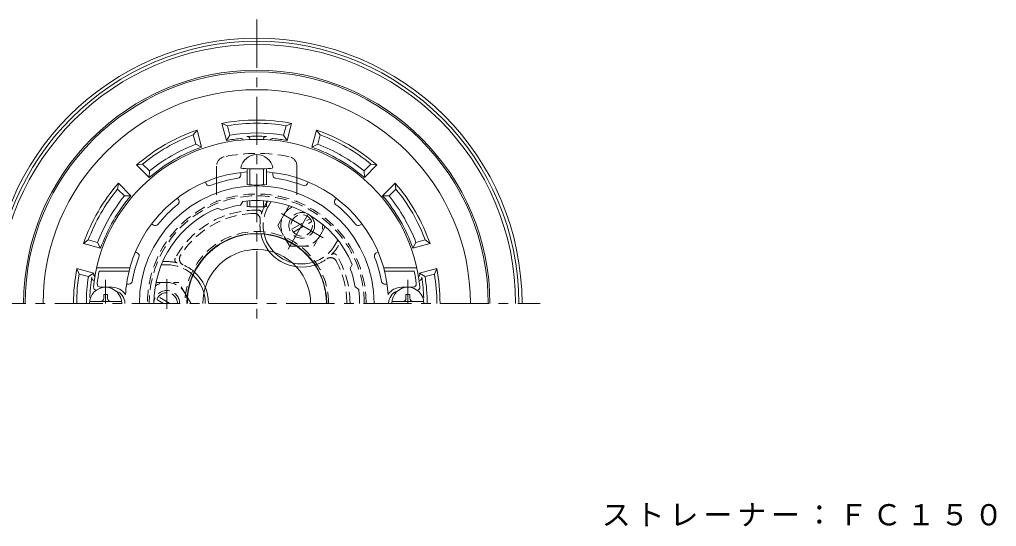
# Model space of a CAD drawing. Units: millimetres, scale not verified. Extents: x -277 to 216, y -346 to 398.
# Drawn here: x -114.8 to 189, y 240.1 to 397.8 of the extents above; entities that cross this region are included whole.
import ezdxf

# ---------------------------------------------------------------- set-up
doc = ezdxf.new("R2010")
doc.units = ezdxf.units.MM
doc.header["$LTSCALE"] = 3
for name, pattern in [('CHAIN1', [8, 5, -1, 1, -1]), ('DASHED1', [1.8, 1.2, -0.6]), ('DOUBLE_CHAIN1', [8.8, 5, -1, 0.6, -0.6, 0.6, -1])]:
    doc.linetypes.add(name, pattern=pattern)
for name, color, linetype, lineweight in [('0-0_通り芯', 3, 'Continuous', 9), ('0-1_ピット', 2, 'Continuous', 9), ('0-2_本体（蓋）', 6, 'Continuous', 5), ('0-5_文字', 7, 'Continuous', 9), ('0-6', 2, 'DOUBLE_CHAIN1', 9)]:
    doc.layers.add(name, color=color, linetype=linetype, lineweight=lineweight)
doc.styles.add('ＭＳ ゴシック', font='')
doc.styles.get('ＭＳ ゴシック').set_extended_font_data('MS Gothic')

msp = doc.modelspace()

# ---------------------------------------------------------------- linework, layer by layer
at = {"layer": '0-0_通り芯', "linetype": 'CHAIN1'}
for p, q in [((-41.038, 397.758), (-41.038, 303.843)), ((-127.864, 309.5), (47.088, 309.5))]:
    msp.add_line(p, q, dxfattribs=at)
at = {"layer": '0-0_通り芯'}
for radius, start, end in [(82.5, 0.00015, 180), (81.5, 0.00015, 180), (80.5, 0, 180), (21.65, 102.59111, 180), (21.65, 11.61005, 103.19653), (16.75, 98.09422, 180), (16.75, 7.60974, 100.43921), (16.75, 34.56084, 42.69922), (21.65, 31.80321, 33.36307), (21.65, 0.00006, 13.19681), (16.75, 0, 10.43912)]:
    msp.add_arc((-41.038, 309.5), radius, start, end, dxfattribs=at)
at = {"layer": '0-1_ピット'}
for p, q in [((-50.463, 360.131), (-51.891, 365.458)), ((-50.149, 364.754), (-51.891, 365.458)), ((-49.369, 361.842), (-50.149, 364.754)), ((-32.707, 361.842), (-31.927, 364.754)), ((-31.927, 364.754), (-30.185, 365.458)), ((-31.613, 360.131), (-30.185, 365.458)), ((-60.774, 361.907), (-59.618, 363.387)), ((-59.994, 358.995), (-60.774, 361.907)), ((-58.191, 358.06), (-59.618, 363.387)), ((-49.369, 361.842), (-50.463, 360.131)), ((-31.613, 360.131), (-32.707, 361.842)), ((-23.885, 358.06), (-22.458, 363.387)), ((-21.302, 361.907), (-22.458, 363.387)), ((-22.082, 358.995), (-21.302, 361.907)), ((-58.191, 358.06), (-59.994, 358.995)), ((-22.082, 358.995), (-23.885, 358.06)), ((-76.555, 352.796), (-78.415, 352.535)), ((-74.516, 348.635), (-78.415, 352.535)), ((-74.423, 350.664), (-76.555, 352.796)), ((-7.653, 350.664), (-5.521, 352.796)), ((-7.56, 348.635), (-3.661, 352.535)), ((-5.521, 352.796), (-3.661, 352.535)), ((-74.423, 350.664), (-74.516, 348.635)), ((-7.56, 348.635), (-7.653, 350.664)), ((-84.334, 345.018), (-84.072, 346.878)), ((-80.172, 342.978), (-84.072, 346.878)), ((-1.904, 342.978), (1.996, 346.878)), ((2.258, 345.018), (1.996, 346.878)), ((-82.201, 342.886), (-84.334, 345.018)), ((0.125, 342.886), (2.258, 345.018)), ((-80.172, 342.978), (-82.201, 342.886)), ((0.125, 342.886), (-1.904, 342.978)), ((-93.445, 329.237), (-94.925, 328.081)), ((-90.532, 328.456), (-93.445, 329.237)), ((-90.532, 328.456), (-89.598, 326.653)), ((7.522, 326.653), (8.456, 328.456)), ((8.456, 328.456), (11.369, 329.237)), ((11.369, 329.237), (12.849, 328.081)), ((-89.598, 326.653), (-94.925, 328.081)), ((7.522, 326.653), (12.849, 328.081)), ((-91.668, 318.926), (-96.995, 320.353)), ((-96.292, 318.612), (-96.995, 320.353)), ((9.592, 318.926), (14.919, 320.353)), ((14.216, 318.612), (14.919, 320.353)), ((-93.379, 317.831), (-96.292, 318.612)), ((-93.379, 317.831), (-91.668, 318.926)), ((11.303, 317.831), (9.592, 318.926)), ((11.303, 317.831), (14.216, 318.612))]:
    msp.add_line(p, q, dxfattribs=at)
at = {"layer": '0-1_ピット', "linetype": 'DASHED1'}
for p, q in [((-38.296, 340.25), (-37.676, 341.323)), ((-37.43, 339.749), (-36.598, 341.191)), ((-16.646, 327.749), (-15.813, 329.191)), ((-69.038, 322.5), (-70.278, 322.5)), ((-69.038, 321.501), (-70.703, 321.501))]:
    msp.add_line(p, q, dxfattribs=at)
at = {"layer": '0-1_ピット', "color": 4, "linetype": 'DASHED1'}
for p, q in [((-34.538, 333.749), (-30.996, 339.884)), ((-30.133, 332.539), (-24.442, 335.825)), ((-29.633, 331.673), (-23.943, 334.959)), ((-34.538, 333.749), (-31.958, 329.28)), ((-19.746, 333.389), (-23.291, 327.249)), ((-28.442, 327.249), (-23.291, 327.249)), ((-72.372, 315.996), (-65.282, 315.996)), ((-62.707, 311.535), (-65.282, 315.996)), ((-70.038, 309.5), (-72.133, 310.71)), ((-68.038, 309.5), (-71.633, 311.576))]:
    msp.add_line(p, q, dxfattribs=at)
at = {"layer": '0-1_ピット', "color": 4, "linetype": 'CHAIN1'}
for p, q in [((-33.344, 337.39), (-20.351, 329.888)), ((-25.038, 337.213), (-31.321, 326.331)), ((-69.038, 307.768), (-69.038, 317.04))]:
    msp.add_line(p, q, dxfattribs=at)
at = {"layer": '0-1_ピット', "color": 4}
for p, q in [((-31.958, 329.28), (-30.785, 327.249)), ((-30.785, 327.249), (-28.442, 327.249)), ((-61.535, 309.505), (-62.707, 311.535)), ((-61.538, 309.5), (-61.535, 309.505))]:
    msp.add_line(p, q, dxfattribs=at)
at = {"layer": '0-1_ピット', "color": 4, "linetype": 'DASHED1'}
for radius in [4, 3.324]:
    msp.add_circle((-27.038, 333.749), radius, dxfattribs=at)
at = {"layer": '0-1_ピット'}
for centre, radius, start, end in [((-41.038, 309.5), 72.5, 0, 180), ((-41.038, 309.5), 72, 0, 180), ((-41.038, 309.5), 66.441, 0, 180), ((-41.038, 309.5), 57, 79.02406, 100.97594), ((-41.038, 309.5), 56, 80.63637, 99.36365), ((-41.038, 309.5), 57, 109.02406, 130.97594), ((-41.038, 309.5), 56, 110.63637, 129.36365), ((-41.038, 309.5), 53, 80.95651, 99.04347), ((-41.038, 309.5), 57, 49.02406, 70.97594), ((-41.038, 309.5), 56, 50.63637, 69.36365), ((-41.038, 309.5), 53, 110.95651, 129.04347), ((-41.038, 309.5), 51.5, 95.68213, 100.54533), ((-46.038, 359.752), 1, 35.18959, 95.68202), ((-41.038, 309.5), 51.969, 86.62567, 93.37433), ((-44.038, 360.381), 1, 4.57698, 93.37471), ((-38.038, 360.381), 1, 86.62529, 175.42302), ((-36.038, 359.752), 1, 84.31798, 144.81041), ((-41.038, 309.5), 51.5, 79.45464, 84.31787), ((-41.038, 309.5), 53, 50.95651, 69.04347), ((-41.038, 309.5), 51.5, 109.45464, 130.54533), ((-41.038, 309.5), 51.5, 49.45464, 70.54533), ((-41.038, 309.5), 57, 139.02406, 160.97594), ((-41.038, 309.5), 57, 19.02406, 40.97594), ((-41.038, 309.5), 56, 140.63637, 159.36365), ((-41.038, 309.5), 56, 20.63637, 39.36365), ((-41.038, 309.5), 53, 140.95651, 159.04347), ((-41.038, 309.5), 51.5, 139.45464, 160.54533), ((-41.038, 309.5), 51.5, 19.45464, 40.54533), ((-41.038, 309.5), 53, 20.95651, 39.04347), ((-27.038, 333.749), 13, 191.17879, 288.82141), ((-27.038, 333.749), 12, 192.53777, 287.46239), ((-41.038, 309.5), 57, 169.02405, 179.99998), ((-69.038, 309.5), 13, 0, 48.82101), ((-41.038, 309.5), 57, 0, 10.97594), ((-41.038, 309.5), 56, 170.63634, 179.99998), ((-41.038, 309.5), 53, 170.95651, 179.99998), ((-41.038, 309.5), 51.969, 170.96971, 178.03624), ((-91.375, 317.5), 1, 170.97121, 259.76781), ((-90.73, 318.5), 1, 169.7332, 230.2282), ((-41.038, 309.5), 51.5, 169.45467, 169.73407), ((-69.038, 309.5), 12, 0, 47.46205), ((8.654, 318.5), 1, 309.7718, 10.2668), ((9.299, 317.5), 1, 280.23219, 9.02879), ((-41.038, 309.5), 51.5, 10.26593, 10.54533), ((-41.038, 309.5), 51.969, 1.96364, 9.03029), ((-41.038, 309.5), 53, 0, 9.04347), ((-41.038, 309.5), 56, 0, 9.36365)]:
    msp.add_arc(centre, radius, start, end, dxfattribs=at)
at = {"layer": '0-1_ピット', "linetype": 'DASHED1'}
for centre, radius, start, end in [((-41.038, 309.5), 29, 88.95502, 151.04498), ((-41.038, 309.5), 28, 91.98199, 148.01797), ((-41.937, 335.485), 2, 353.3544, 91.98187), ((-40.527, 337.496), 1, 344.47816, 88.95473), ((-27.038, 333.749), 13, 149.99667, 164.47745), ((-27.038, 333.749), 12, 149.99997, 192.53777), ((-27.038, 333.749), 13, 173.35506, 191.17879), ((-27.038, 333.749), 13, 315.52255, 335.59695), ((-27.038, 333.749), 12, 287.46239, 329.99992), ((-69.038, 309.5), 13, 75.52257, 90), ((-65.538, 323.056), 1, 151.04433, 255.52223), ((-63.092, 323.271), 2, 148.0177, 246.64532), ((-27.038, 333.749), 13, 288.82141, 306.64494), ((-18.085, 321.714), 2, 28.0177, 126.64532), ((-17.049, 323.94), 1, 31.04436, 135.52332), ((-41.038, 309.5), 28, 0, 28.01794), ((-41.038, 309.5), 29, 0, 31.04492), ((-69.038, 309.5), 12, 47.46205, 89.99992), ((-69.038, 309.5), 13, 48.82101, 66.64494)]:
    msp.add_arc(centre, radius, start, end, dxfattribs=at)
at = {"layer": '0-1_ピット', "color": 4, "linetype": 'DASHED1'}
for centre, radius, start, end in [((-27.033, 333.746), 6.5, 117.08243, 225.59473), ((-27.033, 333.746), 6.5, 254.38248, 2.8947), ((-69.038, 309.506), 6.5, 14.38174, 122.89516), ((-69.038, 309.5), 4, 0, 180), ((-69.038, 309.5), 3.324, 0, 180)]:
    msp.add_arc(centre, radius, start, end, dxfattribs=at)
at = {"layer": '0-1_ピット', "color": 4}
for centre, start, end in [((-27.033, 333.746), 225.59473, 254.38248), ((-69.038, 309.506), 359.95093, 14.38174)]:
    msp.add_arc(centre, 6.5, start, end, dxfattribs=at)
at = {"layer": '0-2_本体（蓋）'}
for p, q in [((-46.039, 349.416), (-46.039, 350.195)), ((-36.037, 349.416), (-36.037, 350.195)), ((-56.668, 346.569), (-57.056, 347.242)), ((-25.408, 346.569), (-25.019, 347.242)), ((-65.326, 341.569), (-65.716, 342.243)), ((-46.126, 340.08), (-45.392, 341.203)), ((-16.75, 341.569), (-16.36, 342.243)), ((-51.922, 338.527), (-53.119, 339.132)), ((-73.107, 333.788), (-73.78, 334.177)), ((-8.969, 333.788), (-8.296, 334.177)), ((-78.106, 325.128), (-78.781, 325.517)), ((-3.97, 325.128), (-3.295, 325.517)), ((-90.838, 320.5), (-80.535, 320.5)), ((-90.028, 319.5), (-80.731, 319.5)), ((-80.535, 320.5), (-80.731, 319.5)), ((-12.011, 320.384), (-11.406, 321.582)), ((7.952, 319.5), (-1.345, 319.5)), ((-89.669, 314.5), (-86.038, 314.5)), ((-80.791, 315.501), (-81.529, 315.501)), ((-10.458, 314.589), (-9.336, 313.854)), ((-1.285, 315.501), (-0.547, 315.501)), ((7.593, 314.5), (3.962, 314.5))]:
    msp.add_line(p, q, dxfattribs=at)
at = {"layer": '0-2_本体（蓋）', "color": 4, "lineweight": 9}
for p, q in [((-44.038, 351.368), (-44.038, 346.499)), ((-43.168, 351.331), (-43.168, 346.352)), ((-38.908, 351.331), (-38.908, 346.352)), ((-38.038, 351.368), (-38.038, 346.499)), ((-44.038, 341.36), (-44.038, 339.674)), ((-43.168, 341.43), (-43.168, 339.527)), ((-38.908, 341.43), (-38.908, 339.527)), ((-38.038, 341.36), (-38.038, 339.674)), ((-93.002, 310.101), (-83.074, 310.101)), ((-88.638, 311.101), (-88.638, 312.25)), ((-87.438, 312.25), (-88.638, 312.25)), ((-87.438, 311.101), (-87.438, 312.25)), ((10.926, 310.101), (0.998, 310.101)), ((5.362, 312.25), (6.562, 312.25)), ((5.362, 311.101), (5.362, 312.25)), ((6.562, 311.101), (6.562, 312.25)), ((-61.538, 309.5), (-61.535, 309.505))]:
    msp.add_line(p, q, dxfattribs=at)
at = {"layer": '0-2_本体（蓋）', "color": 4, "linetype": 'CHAIN1', "lineweight": 9}
for p, q in [((-88.038, 309.5), (-88.038, 316.81)), ((5.962, 309.5), (5.962, 316.81))]:
    msp.add_line(p, q, dxfattribs=at)
at = {"layer": '0-2_本体（蓋）'}
msp.add_lwpolyline([(8.762, 320.5), (-1.541, 320.5), (-1.345, 319.5)], dxfattribs=at)
for centre, radius, start, end in [((-41.038, 309.5), 51, 5.73918, 174.26082), ((-41.038, 309.5), 41, 94.19615, 164.4373), ((-47.039, 349.416), 1, 278.5488, 0.00005), ((-41.038, 309.5), 41, 15.5627, 85.80389), ((-35.037, 349.416), 1, 179.99995, 261.4512), ((-55.802, 347.069), 1, 210.00032, 291.45183), ((-41.039, 309.5), 39.364, 98.54883, 111.45238), ((-41.037, 309.5), 39.364, 68.54762, 81.45117), ((-26.274, 347.069), 1, 248.54817, 329.99968), ((-41.038, 309.5), 36.511, 0, 180), ((-66.192, 341.069), 1, 308.5488, 30.00005), ((-41.038, 309.5), 32, 22.1813, 97.81973), ((-15.884, 341.069), 1, 149.99995, 231.4512), ((-41.038, 309.5), 32, 112.18132, 180), ((-41.038, 309.5), 39.364, 128.54883, 141.45238), ((-41.038, 309.5), 31, 99.4471, 110.55397), ((-41.038, 309.5), 39.364, 38.54762, 51.45117), ((-72.607, 334.654), 1, 240.00032, 321.45183), ((-9.469, 334.654), 1, 218.54817, 299.99968), ((-78.606, 324.262), 1, 338.5488, 60.00005), ((-3.47, 324.262), 1, 119.99995, 201.4512), ((-41.038, 309.5), 39.364, 158.54883, 170.01233), ((-41.038, 309.5), 39.364, 9.98767, 21.45117), ((-41.038, 309.5), 50, 168.46304, 172.96654), ((-41.038, 309.5), 40.934, 165.85966, 176.1152), ((-41.038, 309.5), 31, 9.4471, 20.55397), ((-41.038, 309.5), 40.934, 3.8848, 14.14034), ((-41.038, 309.5), 50, 7.03346, 11.53696), ((-80.791, 316.501), 1, 270, 350.01224), ((-1.285, 316.501), 1, 189.98776, 270), ((-90.787, 314.5), 1, 174.26064, 257.39996), ((-89.669, 315.5), 1, 172.9666, 270), ((-86.038, 309.5), 5, 33.687, 90), ((-86.038, 309.5), 4, 0, 71.78839), ((-41.038, 309.5), 32, 0, 7.81973), ((3.962, 309.5), 5, 90, 146.313), ((3.962, 309.5), 4, 108.21161, 180), ((7.593, 315.5), 1, 270, 7.0334), ((8.711, 314.5), 1, 282.60101, 5.73936)]:
    msp.add_arc(centre, radius, start, end, dxfattribs=at)
at = {"layer": '0-2_本体（蓋）', "color": 4, "lineweight": 9}
for centre, radius, start, end in [((-41.038, 350.636), 5.101, 11.41092, 168.58908), ((-88.038, 309.5), 5, 0, 180), ((5.962, 309.5), 5, 0, 180), ((-89.638, 311.101), 1, 270, 0), ((-86.438, 311.101), 1, 180, 270), ((4.362, 311.101), 1, 270, 0), ((7.562, 311.101), 1, 180, 270)]:
    msp.add_arc(centre, radius, start, end, dxfattribs=at)
for centre, major_axis in [((-41.038, 351.645), (-5, 0)), ((-41.038, 346.499), (-3, 0)), ((-41.038, 339.674), (-3, 0))]:
    msp.add_ellipse(centre, major_axis=major_axis, ratio=0.0694, start_param=6.2831853, end_param=9.424778, dxfattribs=at)
at = {"layer": '0-6', "linetype": 'DASHED1'}
for p, q in [((-53.538, 352.142), (-53.538, 348.549)), ((-28.538, 352.142), (-28.538, 348.549)), ((-53.538, 346.828), (-53.538, 341.119)), ((-28.538, 346.828), (-28.538, 341.119))]:
    msp.add_line(p, q, dxfattribs=at)
at = {"layer": '0-6', "linetype": 'Continuous'}
for p, q in [((-53.538, 348.549), (-53.538, 346.828)), ((-28.538, 348.549), (-28.538, 346.828))]:
    msp.add_line(p, q, dxfattribs=at)
at = {"layer": '0-6', "linetype": 'DASHED1'}
for centre, radius, start, end in [((-41.038, 306.623), 49.5, 78.21141, 101.78859), ((-50.538, 352.142), 3, 101.78862, 180), ((-31.538, 352.142), 3, 0, 78.21138), ((-41.038, 309.5), 34, 0, 180), ((-41.038, 309.5), 33.431, 0, 180), ((-41.038, 309.5), 22.333, 0, 180)]:
    msp.add_arc(centre, radius, start, end, dxfattribs=at)
at = {"layer": '0-6', "linetype": 'Continuous'}
msp.add_arc((-41.038, 309.5), 21.764, 0, 180, dxfattribs=at)

# ---------------------------------------------------------------- texts
at = {"layer": '0-5_文字', "insert": (66.253, 240.116), "char_height": 6.598, "attachment_point": 7, "style": 'ＭＳ ゴシック'}
msp.add_mtext('\\T1.17;ストレーナー：ＦＣ１５０', dxfattribs=at)

doc.saveas('drawing.dxf')
